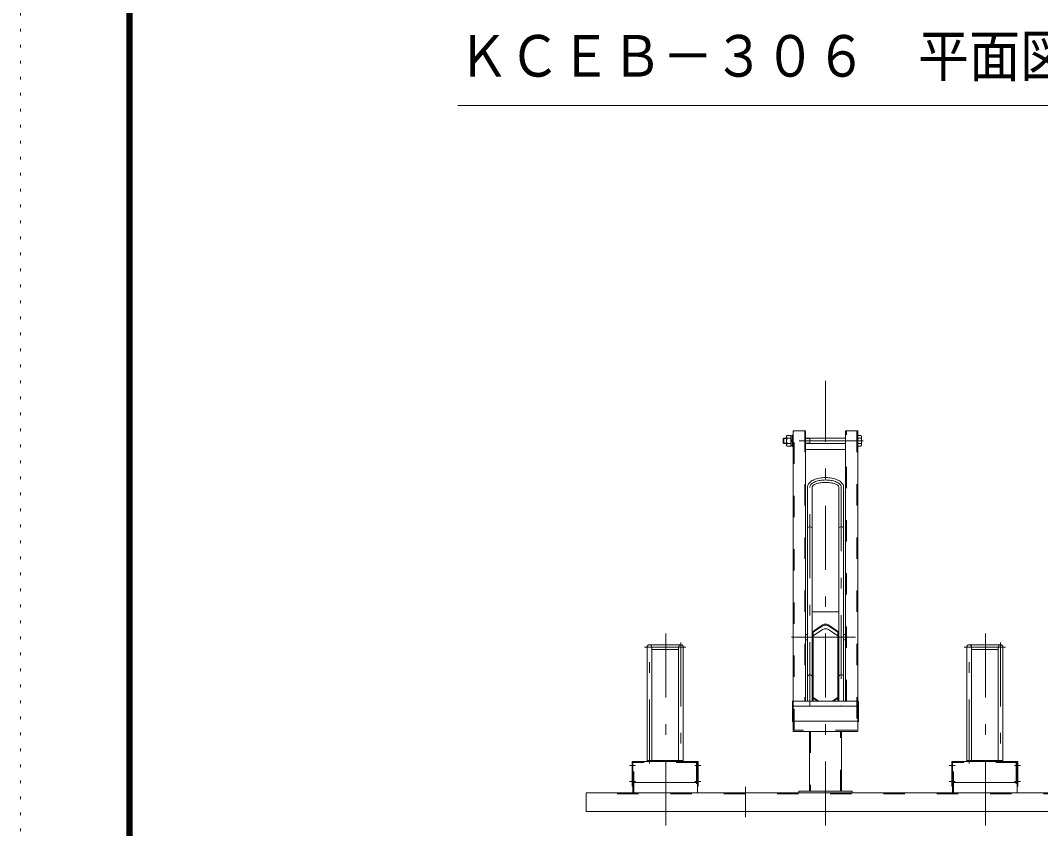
# Model space of a CAD drawing. Units: millimetres, scale not verified. Extents: x -5940 to 5940, y -4200 to 4200.
# Drawn here: x -5940 to -4025, y 155 to 1671 of the extents above; entities that cross this region are included whole.
import ezdxf
from ezdxf.enums import TextEntityAlignment as Align

# ---------------------------------------------------------------- set-up
doc = ezdxf.new("R2010")
doc.units = ezdxf.units.MM
doc.header["$LTSCALE"] = 10
for name, pattern in [('USER2', [10, 4, -6]), ('USER3', [24, 12, -5, 2, -5]), ('USER5', [3, 0.5, -2.5])]:
    doc.linetypes.add(name, pattern=pattern)
for name, color, linetype, lineweight in [('0-2_2-0BOLD', 7, 'Continuous', 18), ('0-3_2-1HIDDEN', 3, 'USER2', 18), ('0-4_2-2CENTER', 3, 'USER3', 18), ('0-5_2-4THIN', 4, 'Continuous', 18), ('0-6_2-5DIM', 3, 'Continuous', 18), ('0-8_F-F', 5, 'Continuous', 18), ('0-9_F-E_J_ADD', 5, 'USER5', 18)]:
    doc.layers.add(name, color=color, linetype=linetype, lineweight=lineweight)
doc.styles.add('ＭＳ ゴシック', font='')
doc.styles.get('ＭＳ ゴシック').set_extended_font_data('MS Gothic')

msp = doc.modelspace()

# ---------------------------------------------------------------- linework, layer by layer
at = {"layer": '0-2_2-0BOLD'}
for p, q in [((-4493.85, 886.86), (-4501.09, 886.86)), ((-4491.34, 891.15), (-4493.85, 891.15)), ((-4491.34, 884.45), (-4493.85, 881.95)), ((-4493.85, 879.45), (-4491.34, 881.95)), ((-4466.35, 886.95), (-4391.34, 886.95)), ((-4458.34, 876.95), (-4458.34, 886.95)), ((-4368.34, 886.86), (-4362.1, 886.86)), ((-4501.09, 877.05), (-4493.85, 877.05)), ((-4493.85, 872.75), (-4491.34, 872.75)), ((-4391.34, 876.95), (-4466.35, 876.95)), ((-4391.34, 865.78), (-4466.35, 865.78)), ((-4362.1, 877.05), (-4368.34, 877.05)), ((-4462.84, 393.41), (-4462.84, 795.18)), ((-4453.84, 795.18), (-4453.84, 393.41)), ((-4403.84, 393.41), (-4403.84, 795.18)), ((-4394.84, 795.18), (-4394.84, 393.41)), ((-4453.84, 561.13), (-4403.84, 561.13)), ((-4462.84, 518.57), (-4466.35, 518.57)), ((-4434.33, 527.84), (-4451.84, 516.35)), ((-4405.84, 523.12), (-4423.36, 534.62)), ((-4423.36, 527.84), (-4405.84, 516.35)), ((-4405.84, 523.12), (-4405.84, 393.41)), ((-4394.84, 518.57), (-4391.34, 518.57)), ((-4700.34, 499.38), (-4759.34, 499.38)), ((-4466.35, 508.57), (-4462.84, 508.57)), ((-4391.34, 508.57), (-4394.84, 508.57)), ((-4159.34, 499.38), (-4100.34, 499.38)), ((-4763.84, 280.18), (-4763.84, 494.88)), ((-4754.84, 494.88), (-4754.84, 282.58)), ((-4754.84, 490.38), (-4704.84, 490.38)), ((-4704.84, 494.88), (-4704.84, 282.58)), ((-4695.84, 280.18), (-4695.84, 494.88)), ((-4163.84, 280.18), (-4163.84, 494.88)), ((-4154.84, 494.88), (-4154.84, 282.58)), ((-4104.84, 490.38), (-4154.84, 490.38)), ((-4104.84, 494.88), (-4104.84, 282.58)), ((-4095.84, 280.18), (-4095.84, 494.88)), ((-4366.74, 384.2), (-4490.94, 384.2)), ((-4441.35, 393.41), (-4451.84, 400.51)), ((-4405.84, 400.51), (-4416.33, 393.41)), ((-4489.34, 360.25), (-4490.94, 360.25)), ((-4489.34, 360.25), (-4489.34, 336.82)), ((-4368.34, 355.86), (-4489.34, 355.86)), ((-4366.74, 354.52), (-4368.34, 354.52)), ((-4458.85, 224.58), (-4458.85, 336.82)), ((-4398.85, 336.82), (-4398.85, 224.58)), ((-4695.84, 282.58), (-4763.84, 282.58)), ((-4762.24, 280.18), (-4762.24, 280.98)), ((-4095.84, 282.58), (-4163.84, 282.58)), ((-4162.24, 280.98), (-4162.24, 280.18)), ((-4790.34, 243.72), (-4791.94, 243.72)), ((-4790.34, 243.72), (-4790.34, 221.38)), ((-4669.34, 240.88), (-4790.34, 240.88)), ((-4190.34, 243.72), (-4191.94, 243.72)), ((-4190.34, 243.72), (-4190.34, 221.38)), ((-4069.34, 240.88), (-4190.34, 240.88)), ((-4378.85, 224.58), (-4378.85, 221.38))]:
    msp.add_line(p, q, dxfattribs=at)
for points in [[(-4489.34, 393.41), (-4489.34, 900.9), (-4466.35, 900.9), (-4466.35, 393.41)], [(-4391.34, 393.41), (-4391.34, 900.9), (-4368.34, 900.9), (-4368.34, 393.41)], [(-4506.84, 876.95), (-4508.34, 878.45), (-4508.34, 885.45), (-4506.84, 886.95)], [(-4501.84, 886.95), (-4506.84, 886.95), (-4506.84, 876.95), (-4501.84, 876.95)], [(-4489.34, 871.45), (-4491.34, 871.45), (-4491.34, 892.45), (-4489.34, 892.45)], [(-4361.34, 873.45), (-4361.34, 890.45), (-4362.1, 891.77), (-4368.34, 891.77)], [(-4368.34, 872.14), (-4362.1, 872.14), (-4361.34, 873.45)], [(-4394.84, 795.18), (-4394.97, 796.73), (-4395.36, 798.27), (-4396, 799.79), (-4396.89, 801.28), (-4398.03, 802.71), (-4399.4, 804.09), (-4400.99, 805.41), (-4402.8, 806.64), (-4404.8, 807.79), (-4406.99, 808.84), (-4409.34, 809.79), (-4411.84, 810.63), (-4414.48, 811.34), (-4417.22, 811.94), (-4420.05, 812.41), (-4422.94, 812.75), (-4425.88, 812.95), (-4428.85, 813.02), (-4431.81, 812.95), (-4434.75, 812.75), (-4437.64, 812.41), (-4440.47, 811.94), (-4443.21, 811.34), (-4445.84, 810.63), (-4448.35, 809.79), (-4450.7, 808.84), (-4452.89, 807.79), (-4454.89, 806.64), (-4456.7, 805.41), (-4458.29, 804.09), (-4459.66, 802.71), (-4460.79, 801.28), (-4461.69, 799.79), (-4462.33, 798.27), (-4462.72, 796.73), (-4462.84, 795.18)], [(-4403.84, 795.18), (-4403.94, 795.95), (-4404.22, 796.71), (-4404.7, 797.46), (-4405.35, 798.2), (-4406.19, 798.91), (-4407.19, 799.59), (-4408.37, 800.24), (-4409.69, 800.86), (-4411.17, 801.43), (-4412.77, 801.95), (-4414.51, 802.42), (-4416.34, 802.83), (-4418.28, 803.19), (-4420.29, 803.48), (-4422.37, 803.72), (-4424.5, 803.88), (-4426.67, 803.98), (-4428.85, 804.02), (-4431.02, 803.98), (-4433.19, 803.88), (-4435.31, 803.72), (-4437.39, 803.48), (-4439.41, 803.19), (-4441.34, 802.83), (-4443.18, 802.42), (-4444.91, 801.95), (-4446.52, 801.43), (-4448, 800.86), (-4449.32, 800.24), (-4450.49, 799.59), (-4451.5, 798.91), (-4452.34, 798.2), (-4452.99, 797.46), (-4453.46, 796.71), (-4453.75, 795.95), (-4453.84, 795.18)], [(-4451.84, 393.41), (-4451.84, 523.12), (-4434.33, 534.62)], [(-4489.34, 354.52), (-4490.94, 354.52), (-4490.94, 393.41), (-4366.74, 393.41), (-4366.74, 354.52)], [(-4489.34, 336.82), (-4368.34, 336.82), (-4368.34, 360.25), (-4366.74, 360.25)], [(-4790.34, 233.84), (-4791.94, 233.84), (-4791.94, 280.18), (-4667.74, 280.18), (-4667.74, 233.84), (-4669.34, 233.84)], [(-4762.24, 280.98), (-4697.44, 280.98), (-4697.44, 280.18)], [(-4190.34, 233.84), (-4191.94, 233.84), (-4191.94, 280.18), (-4067.74, 280.18), (-4067.74, 233.84), (-4069.34, 233.84)], [(-4162.24, 280.98), (-4097.44, 280.98), (-4097.44, 280.18)], [(-4669.34, 221.38), (-4669.34, 243.72), (-4667.74, 243.72)], [(-4069.34, 221.38), (-4069.34, 243.72), (-4067.74, 243.72)], [(-4378.85, 224.58), (-4478.85, 224.58), (-4478.85, 221.38)]]:
    msp.add_lwpolyline(points, dxfattribs=at)
for points in [[(-4493.85, 891.77), (-4501.09, 891.77), (-4501.84, 890.45), (-4501.84, 873.45), (-4501.09, 872.14), (-4493.85, 872.14)], [(-4877.84, 221.38), (-3079.85, 221.38), (-3079.85, 186.38), (-4877.84, 186.38)]]:
    msp.add_lwpolyline(points, close=True, dxfattribs=at)
for centre, radius, start, end in [((-4497.5, 889.31), 4.34, 154.38425, 214.38425), ((-4485.6, 881.95), 16.24, 162.41203, 197.58795), ((-4377.59, 881.95), 16.24, 342.41205, 17.58795), ((-4365.69, 889.31), 4.34, 325.61575, 25.61574), ((-4497.5, 874.59), 4.34, 145.61574, 205.61574), ((-4365.69, 874.59), 4.34, 334.38426, 34.38425), ((-4458.34, 716.41), 4.72, 17.69286, 162.30713), ((-4399.34, 716.41), 4.72, 17.69286, 162.30713), ((-4428.85, 526.26), 10, 56.72707, 123.27292), ((-4428.85, 519.48), 10, 56.72707, 123.27292), ((-4759.34, 494.88), 4.5, 0, 180), ((-4700.34, 494.88), 4.5, 0, 180), ((-4159.34, 494.88), 4.5, 0, 180), ((-4100.34, 494.88), 4.5, 0, 180), ((-4458.34, 438.61), 4.72, 17.69286, 162.30713), ((-4399.34, 438.61), 4.72, 17.69286, 162.30713)]:
    msp.add_arc(centre, radius, start, end, dxfattribs=at)
at = {"layer": '0-3_2-1HIDDEN'}
for p, q in [((-4467.94, 900.9), (-4467.94, 393.41)), ((-4389.74, 393.41), (-4389.74, 900.9)), ((-4451.84, 512.05), (-4453.23, 512.85)), ((-4404.46, 512.85), (-4405.84, 512.05)), ((-4489.34, 393.41), (-4489.34, 360.25)), ((-4451.84, 400.51), (-4453.23, 399.71)), ((-4453.23, 399.71), (-4444.07, 393.41)), ((-4404.46, 399.71), (-4413.62, 393.41)), ((-4405.84, 400.51), (-4404.46, 399.71)), ((-4368.34, 360.25), (-4368.34, 393.41)), ((-4457.25, 336.82), (-4457.25, 224.58)), ((-4400.45, 224.58), (-4400.45, 336.82)), ((-4788.74, 221.38), (-4788.74, 278.58)), ((-4760.64, 280.18), (-4760.64, 280.98)), ((-4699.04, 280.18), (-4699.04, 280.98)), ((-4670.94, 278.58), (-4670.94, 221.38)), ((-4188.74, 221.38), (-4188.74, 278.58)), ((-4160.64, 280.18), (-4160.64, 280.98)), ((-4099.04, 280.18), (-4099.04, 280.98)), ((-4070.94, 278.58), (-4070.94, 221.38)), ((-3079.85, 219.78), (-4877.84, 219.78))]:
    msp.add_line(p, q, dxfattribs=at)
for points in [[(-4369.94, 900.9), (-4369.94, 338.97), (-4487.74, 338.97), (-4487.74, 900.9)], [(-4435.28, 535.9), (-4453.23, 523.92), (-4451.84, 523.12)], [(-4405.84, 523.12), (-4404.46, 523.92), (-4422.4, 535.9)], [(-4669.34, 243.72), (-4669.34, 278.58), (-4790.34, 278.58), (-4790.34, 243.72)], [(-4069.34, 243.72), (-4069.34, 278.58), (-4190.34, 278.58), (-4190.34, 243.72)]]:
    msp.add_lwpolyline(points, dxfattribs=at)
msp.add_arc((-4428.85, 526.26), 11.6, 56.27408, 123.72591, dxfattribs=at)
at = {"layer": '0-4_2-2CENTER'}
for p, q in [((-4428.85, 160.25), (-4428.85, 994.33)), ((-4358.35, 881.95), (-4509.34, 881.95)), ((-4458.34, 384.2), (-4458.34, 795.18)), ((-4399.34, 795.18), (-4399.34, 384.2)), ((-4728.85, 160.25), (-4728.85, 531.96)), ((-4128.85, 160.25), (-4128.85, 531.96)), ((-4759.34, 276.67), (-4759.34, 503.88)), ((-4700.34, 503.88), (-4700.34, 273.81)), ((-4492.66, 513.57), (-4365.03, 513.57)), ((-4159.34, 276.67), (-4159.34, 503.88)), ((-4100.34, 503.88), (-4100.34, 273.81)), ((-4768.34, 494.88), (-4691.34, 494.88)), ((-4168.34, 494.88), (-4091.34, 494.88)), ((-4785.36, 273.18), (-4796.91, 273.18)), ((-4674.33, 273.18), (-4662.77, 273.18)), ((-4185.36, 273.18), (-4196.91, 273.18)), ((-4074.33, 273.18), (-4062.77, 273.18)), ((-4785.36, 243.18), (-4796.91, 243.18)), ((-4662.77, 243.18), (-4674.33, 243.18)), ((-4578.84, 176.17), (-4578.84, 232.84)), ((-4185.36, 243.18), (-4196.91, 243.18)), ((-4062.77, 243.18), (-4074.33, 243.18))]:
    msp.add_line(p, q, dxfattribs=at)
msp.add_lwpolyline([(-4399.34, 795.18), (-4399.46, 796.34), (-4399.79, 797.49), (-4400.35, 798.63), (-4401.12, 799.74), (-4402.11, 800.81), (-4403.3, 801.84), (-4404.68, 802.83), (-4406.25, 803.75), (-4407.99, 804.61), (-4409.88, 805.39), (-4411.92, 806.1), (-4414.09, 806.73), (-4416.38, 807.26), (-4418.75, 807.71), (-4421.21, 808.06), (-4423.72, 808.31), (-4426.27, 808.46), (-4428.85, 808.52), (-4431.41, 808.46), (-4433.97, 808.31), (-4436.48, 808.06), (-4438.93, 807.71), (-4441.31, 807.26), (-4443.59, 806.73), (-4445.77, 806.1), (-4447.81, 805.39), (-4449.7, 804.61), (-4451.44, 803.75), (-4453.01, 802.83), (-4454.39, 801.84), (-4455.58, 800.81), (-4456.56, 799.74), (-4457.34, 798.63), (-4457.9, 797.49), (-4458.23, 796.34), (-4458.34, 795.18)], dxfattribs=at)
at = {"layer": '0-5_2-4THIN'}
for p, q in [((-4507.66, 886.14), (-4501.84, 886.14)), ((-4458.34, 886.14), (-4466.35, 886.14)), ((-4501.84, 877.76), (-4507.66, 877.76)), ((-4466.35, 877.76), (-4458.34, 877.76))]:
    msp.add_line(p, q, dxfattribs=at)
at = {"layer": '0-6_2-5DIM'}
msp.add_line((-5118.85, 1511), (-2838.85, 1511), dxfattribs=at)
at = {"layer": '0-8_F-F'}
for points in [[(5740, -4000), (-5740, -4000), (-5740, 4040), (5740, 4040)], [(5739, -3999), (-5739, -3999), (-5739, 4039), (5739, 4039)], [(5738, -3998), (5738, 4038), (-5738, 4038), (-5738, -3998)], [(5737, -3997), (-5737, -3997), (-5737, 4037), (5737, 4037)], [(5736, -3996), (5736, 4036), (-5736, 4036), (-5736, -3996)], [(5735, -3995), (-5735, -3995), (-5735, 4035), (5735, 4035)], [(5734, -3994), (5734, 4034), (-5734, 4034), (-5734, -3994)], [(5733, -3993), (-5733, -3993), (-5733, 4033), (5733, 4033)], [(5732, -3992), (-5732, -3992), (-5732, 4032), (5732, 4032)], [(5731, -3991), (-5731, -3991), (-5731, 4031), (5731, 4031)], [(5730, -3990), (5730, 4030), (-5730, 4030), (-5730, -3990)]]:
    msp.add_lwpolyline(points, close=True, dxfattribs=at)
at = {"layer": '0-9_F-E_J_ADD'}
msp.add_lwpolyline([(5940, -4200), (-5940, -4200), (-5940, 4200), (5940, 4200)], close=True, dxfattribs=at)

# ---------------------------------------------------------------- texts
at = {"layer": '0-6_2-5DIM', "color": 7, "style": 'ＭＳ ゴシック', "width": 0.9}
msp.add_text('ＫＣＥＢ－３０６\u3000平面図\u3000Ｓ＝１／２０', height=78.15, dxfattribs=at).set_placement((-5118.85, 1541.66), align=Align.BOTTOM_LEFT)

doc.saveas('drawing.dxf')
